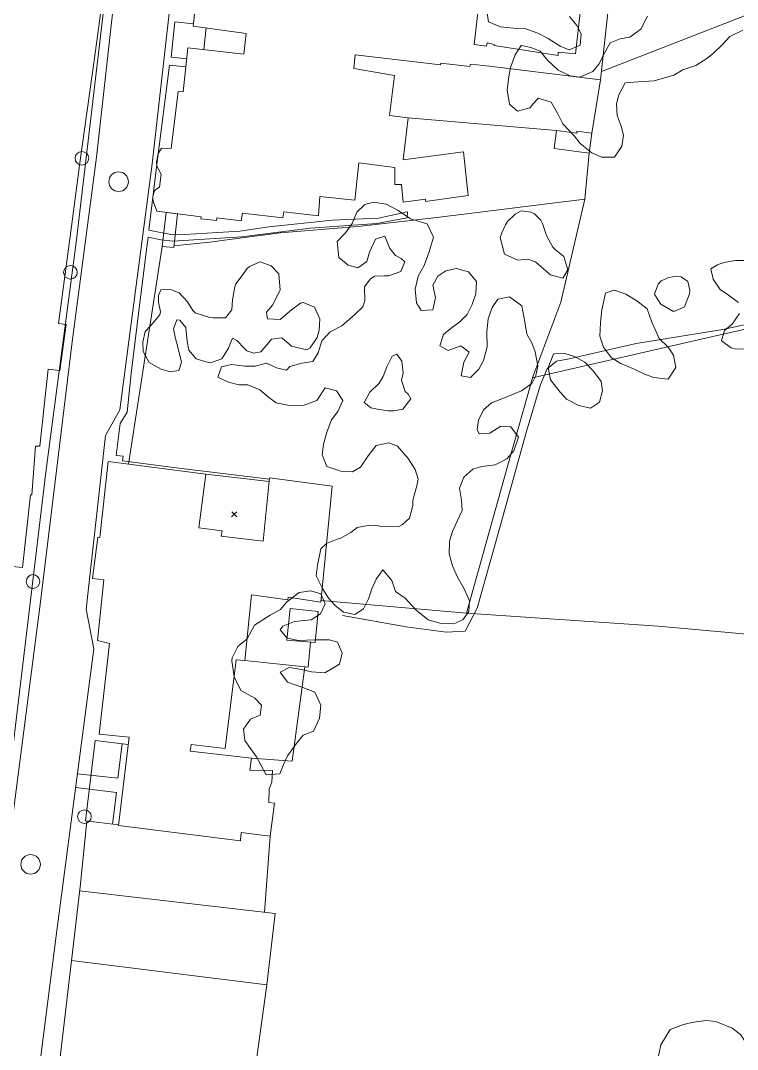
# Model space of a CAD drawing. Header units: metres. Extents: x 4652992 to 4879070, y 2074171 to 2309877.
# Drawn here: x 4654246.5 to 4654327.2, y 2309447.3 to 2309563.1 of the extents above; entities that cross this region are included whole.
import ezdxf

# ---------------------------------------------------------------- set-up
doc = ezdxf.new("R2010")
doc.units = ezdxf.units.M
doc.header["$MEASUREMENT"] = 0
doc.linetypes.add('DGN Style 2', pattern=[66.27138, 39.762828, -26.508552])
doc.linetypes.add('DGN Style 3', pattern=[92.779933, 66.271381, -26.508552])
for name, color, linetype, lineweight in [('Level 18', 5, 'Continuous', 0), ('Level 20', 30, 'DGN Style 3', 0), ('Level 30', 5, 'Continuous', 0), ('Level 31', 38, 'Continuous', 0), ('Level 35', 4, 'Continuous', 0), ('Level 36', 1, 'Continuous', 0), ('Level 37', 3, 'Continuous', 0), ('Level 40', 1, 'Continuous', 0), ('Level 45', 9, 'Continuous', 0), ('Level 54', 30, 'DGN Style 2', 0), ('Level 61', 4, 'Continuous', 0), ('Level 63', 3, 'Continuous', 0)]:
    doc.layers.add(name, color=color, linetype=linetype, lineweight=lineweight)

# ---------------------------------------------------------------- blocks, each defined once
blk = doc.blocks.new('AL_1')
at = {"layer": 'Level 45'}
blk.add_circle((2.1e-05, 1.3e-05, 3e-05), 1.100002, dxfattribs=at)
blk = doc.blocks.new('POSTE_1')
at = {"layer": 'Level 61'}
blk.add_circle((-4.7e-05, -1.9e-05, -2.4e-05), 0.770001, dxfattribs=at)
blk = doc.blocks.new('COTA_16')
at = {"layer": 'Level 63', "ltscale": 0.2}
for p, q in [((7e-05, 0.00015, 0.000205), (-1.419452, -1.408307, 0.000205)), ((-1.408387, 1.419672, 0.000205), (7e-05, 0.00015, 0.000205)), ((1.419592, 1.408607, 0.000205), (7e-05, 0.00015, 0.000205)), ((7e-05, 0.00015, 0.000205), (1.408527, -1.419372, 0.000205))]:
    blk.add_line(p, q, dxfattribs=at)

msp = doc.modelspace()

# ---------------------------------------------------------------- linework, layer by layer
at = {"layer": 'Level 18', "color": 30}
for points in [[(4654248.747179, 2309497.729801, 1298.58027), (4654252.312934, 2309526.993316, 1297.08027), (4654255.050921, 2309547.768896, 1295.94277), (4654257.359457, 2309568.335633, 1294.81777), (4654259.319268, 2309586.621324, 1293.89277), (4654261.781894, 2309606.542098, 1292.75527), (4654265.325626, 2309637.198273, 1291.60527), (4654267.609542, 2309660.285324, 1290.70527), (4654270.089372, 2309688.466353, 1289.43027), (4654272.70003, 2309709.765513, 1288.23027), (4654275.348258, 2309728.367687, 1287.29277), (4654277.679678, 2309747.772723, 1286.46777), (4654278.521674, 2309758.250958, 1286.03027), (4654278.554386, 2309770.668485, 1285.54277), (4654278.187018, 2309779.8066, 1285.19277), (4654276.687475, 2309797.35228, 1284.29277), (4654275.249677, 2309811.385713, 1283.71777), (4654273.154491, 2309831.596675, 1282.76777), (4654271.825015, 2309847.307548, 1282.13027), (4654270.002215, 2309862.103361, 1281.34277), (4654268.705356, 2309874.135443, 1280.724344)], [(4654253.873245, 2309496.913188, 1298.551457), (4654256.063503, 2309516.422888, 1297.572194), (4654257.668924, 2309519.313615, 1297.406283), (4654258.596485, 2309526.19646, 1297.070236), (4654261.338392, 2309547.001787, 1295.932736), (4654263.6555, 2309567.644887, 1294.807736), (4654265.611525, 2309585.895251, 1293.882736), (4654268.07092, 2309605.789889, 1292.745236), (4654271.623522, 2309636.5228, 1291.595236), (4654273.915954, 2309659.695935, 1290.695236), (4654276.389299, 2309687.80327, 1289.420236), (4654278.979289, 2309708.933804, 1288.220236), (4654281.628584, 2309727.543475, 1287.282736), (4654283.983136, 2309747.141043, 1286.457736), (4654284.854806, 2309757.988557, 1286.020236), (4654284.888522, 2309770.787409, 1285.532736), (4654284.509972, 2309780.20369, 1285.182736), (4654282.993728, 2309797.944774, 1284.282736), (4654281.550108, 2309812.035039, 1283.707736), (4654279.460695, 2309832.19031, 1282.757736), (4654278.126069, 2309847.962045, 1282.120236), (4654276.29438, 2309862.830002, 1281.332736), (4654275.088501, 2309874.017997, 1280.75613)], [(4654225.88782, 2309151.787722, 1312.29277), (4654226.087566, 2309172.471042, 1312.10527), (4654226.315649, 2309188.279726, 1311.80527), (4654226.792204, 2309202.922314, 1311.78027), (4654227.597313, 2309218.050853, 1311.08027), (4654228.237591, 2309231.907182, 1310.46777), (4654229.627714, 2309250.499094, 1309.14277), (4654230.926563, 2309270.724158, 1307.65527), (4654231.644156, 2309281.086366, 1306.85527), (4654232.558237, 2309294.02155, 1305.99277), (4654233.587971, 2309309.157561, 1305.01777), (4654234.448229, 2309321.074934, 1304.58027), (4654235.507208, 2309335.703907, 1303.81777), (4654236.438412, 2309351.027969, 1303.19277), (4654237.258054, 2309365.068398, 1302.64277), (4654237.738524, 2309378.958997, 1302.13027), (4654238.402076, 2309394.590837, 1301.39277), (4654239.122258, 2309408.430032, 1301.05527), (4654239.853989, 2309422.322391, 1300.60527), (4654240.234842, 2309430.36426, 1300.43027), (4654241.048929, 2309438.090663, 1300.05527), (4654242.299593, 2309447.69869, 1299.84277), (4654243.823108, 2309459.9746, 1299.53027), (4654248.747179, 2309497.729801, 1298.58027)], [(4654247.725994, 2309438.133364, 1300.027995), (4654248.882212, 2309447.467783, 1299.823898), (4654250.505746, 2309460.130511, 1299.506575), (4654254.771043, 2309492.44245, 1298.587181), (4654253.873245, 2309496.913188, 1298.587181)]]:
    msp.add_polyline3d(points, dxfattribs=at)
at = {"layer": 'Level 20', "linetype": 'Continuous'}
msp.add_polyline3d([(4654282.753327, 2309496.192403, 1297.552461), (4654289.916545, 2309494.924142, 1295.377461), (4654294.429234, 2309494.299857, 1293.477461), (4654296.578302, 2309494.420522, 1292.914961), (4654297.905813, 2309497.009379, 1292.314961), (4654300.281382, 2309505.415698, 1291.752461), (4654303.440384, 2309516.780766, 1292.952461), (4654305.045899, 2309522.167002, 1294.027461), (4654305.794068, 2309523.956557, 1293.902461), (4654306.85993, 2309524.821163, 1294.039961), (4654308.292866, 2309525.068507, 1294.252461), (4654315.816056, 2309526.796392, 1293.964961), (4654325.599193, 2309528.357754, 1293.152461), (4654334.527949, 2309530.339936, 1292.489961)], dxfattribs=at)
at = {"layer": 'Level 30', "color": 1}
for points in [[(4654256.021201, 2309567.822332, 1298.898332), (4654254.83082, 2309558.898341, 1298.804582), (4654253.168964, 2309547.14459, 1298.842082), (4654252.251439, 2309539.982029, 1298.954582), (4654250.756591, 2309529.057633, 1301.710832), (4654251.624274, 2309528.924314, 1301.629582), (4654250.939452, 2309523.765866, 1301.604582), (4654249.610402, 2309523.914719, 1300.423332), (4654248.684047, 2309515.228761, 1300.354582), (4654248.168043, 2309515.25818, 1300.354582), (4654247.762311, 2309509.76727, 1300.648332), (4654247.605124, 2309509.778155, 1300.648332), (4654246.727616, 2309501.580677, 1300.757707)], [(4654296.903771, 2309543.444814, 1298.660173), (4654292.111428, 2309542.767008, 1298.653923), (4654292.095636, 2309543.046075, 1298.653923), (4654289.573889, 2309542.702442, 1298.628923), (4654289.41238, 2309544.68334, 1298.741423), (4654288.632517, 2309544.693307, 1298.741423), (4654288.630833, 2309546.619118, 1298.785173), (4654284.583629, 2309547.111875, 1298.422673), (4654284.142831, 2309542.938821, 1298.428923), (4654280.214372, 2309543.329023, 1304.610173), (4654280.054951, 2309541.169095, 1304.728923), (4654276.153964, 2309541.610222, 1304.728923), (4654276.038562, 2309540.930194, 1304.728923), (4654271.477226, 2309541.452257, 1304.666423), (4654271.350914, 2309540.615759, 1304.666423), (4654268.6108, 2309540.950105, 1305.453923), (4654268.548157, 2309540.647539, 1305.453923), (4654266.806018, 2309540.829633, 1305.385173), (4654266.85087, 2309541.062314, 1304.607048), (4654261.849249, 2309541.686818, 1304.013298), (4654261.4764, 2309542.708278, 1302.891423), (4654261.401514, 2309543.03668, 1302.813298), (4654261.405971, 2309543.30895, 1302.772673), (4654261.478414, 2309543.650285, 1302.722673), (4654261.610133, 2309543.998144, 1302.700798), (4654261.734183, 2309544.117718, 1302.688298), (4654262.165267, 2309544.396714, 1302.675798), (4654262.350596, 2309545.861488, 1302.669548), (4654262.069612, 2309546.343264, 1302.669548), (4654261.931702, 2309546.594296, 1302.669548), (4654261.816613, 2309547.048322, 1302.669548), (4654261.825784, 2309547.225986, 1302.669548), (4654261.905841, 2309547.767224, 1302.669548), (4654261.962735, 2309548.019159, 1302.669548), (4654262.082383, 2309548.291147, 1302.669548), (4654262.360459, 2309548.789273, 1302.669548), (4654263.473242, 2309548.744139, 1301.219548), (4654264.243982, 2309555.172696, 1301.169548), (4654264.819707, 2309555.112814, 1301.169548), (4654265.350945, 2309560.090136, 1300.869548), (4654271.653175, 2309559.36725, 1301.419548), (4654271.916505, 2309561.705283, 1303.500798), (4654265.926341, 2309562.521687, 1303.107048), (4654266.428231, 2309566.930431, 1303.063298)], [(4654312.733683, 2309565.061412, 1297.522673), (4654311.820119, 2309556.475827, 1297.397673), (4654299.317633, 2309557.999673, 1297.647673), (4654297.158766, 2309558.243722, 1298.272673), (4654297.092702, 2309557.984827, 1298.272673), (4654293.81858, 2309558.352751, 1302.922673), (4654293.773378, 2309558.175612, 1302.922673), (4654284.196683, 2309559.274977, 1300.522673), (4654284.025655, 2309557.751383, 1298.822673), (4654288.601315, 2309556.965565, 1297.410173), (4654288.030497, 2309552.452987, 1299.416423), (4654290.131354, 2309552.209173, 1299.416423), (4654289.586701, 2309547.457786, 1298.735173), (4654296.381642, 2309548.371398, 1298.616423), (4654296.903771, 2309543.444814, 1298.660173)], [(4654298.01532, 2309564.367727, 1297.966423), (4654297.595464, 2309560.461092, 1297.872673), (4654298.96189, 2309560.273279, 1297.669548), (4654299.029981, 2309560.625725, 1297.669548), (4654299.845887, 2309560.44009, 1297.669548), (4654299.831739, 2309560.327686, 1297.660173), (4654307.035511, 2309559.214544, 1297.441423), (4654307.044052, 2309559.589479, 1297.435173), (4654308.980635, 2309559.387322, 1298.085173), (4654309.652865, 2309565.380595, 1297.872673)], [(4654271.274341, 2309470.825386, 1301.602926), (4654257.51385, 2309472.532428, 1301.165426), (4654258.720897, 2309482.47601, 1304.459176), (4654255.365286, 2309482.838136, 1304.027926), (4654256.508968, 2309493.04253, 1304.065426), (4654255.164075, 2309493.369441, 1300.465426), (4654255.880293, 2309500.1985, 1302.702926), (4654254.605892, 2309500.349166, 1302.702926), (4654255.211455, 2309504.989333, 1302.602926), (4654255.43828, 2309504.97489, 1301.496676), (4654256.38322, 2309513.506366, 1301.877926), (4654267.355349, 2309512.0736, 1300.884176), (4654266.56109, 2309506.064429, 1300.896676), (4654269.208894, 2309505.694648, 1300.896676), (4654269.101348, 2309505.102313, 1300.896676), (4654273.807436, 2309504.541278, 1300.790426), (4654274.545227, 2309511.688799, 1300.596676), (4654281.603895, 2309510.732082, 1300.021676), (4654280.331351, 2309497.687632, 1300.052926), (4654276.640934, 2309498.235062, 1301.134176), (4654276.609108, 2309497.940124, 1301.134176), (4654272.500859, 2309498.492639, 1300.646676), (4654271.759506, 2309491.105405, 1300.646676), (4654270.784891, 2309491.194144, 1303.846676), (4654269.543372, 2309481.221165, 1304.040426), (4654265.696242, 2309481.664092, 1302.240426), (4654265.601253, 2309480.89459, 1302.246676), (4654272.514635, 2309480.120431, 1301.296676), (4654272.315272, 2309478.771392, 1301.084176), (4654274.88347, 2309478.754203, 1300.790426), (4654274.792945, 2309477.435248, 1300.627926), (4654274.507674, 2309476.656342, 1300.702926), (4654274.453682, 2309475.140527, 1300.827926), (4654275.081791, 2309475.053193, 1300.827926), (4654274.610791, 2309471.334545, 1300.734176), (4654271.361411, 2309471.741134, 1301.609176), (4654271.274341, 2309470.825386, 1301.602926)], [(4654246.727616, 2309501.580677, 1300.757707), (4654229.745295, 2309503.296854, 1300.732707)]]:
    msp.add_polyline3d(points, dxfattribs=at)
at = {"layer": 'Level 31'}
msp.add_polyline3d([(4654310.535584, 2309548.212626, 1298.775798), (4654306.579123, 2309548.744614, 1298.725798), (4654306.849866, 2309550.75816, 1298.650798), (4654309.129049, 2309550.4517, 1298.650798), (4654309.160456, 2309550.685279, 1298.650798), (4654310.837734, 2309550.459751, 1298.650798), (4654310.535584, 2309548.212626, 1298.775798)], dxfattribs=at)
for points in [[(4654264.168176, 2309541.397276, 1298.773162), (4654263.751224, 2309537.595058, 1298.760662), (4654262.443786, 2309537.695627, 1298.760662), (4654262.907944, 2309541.554629, 1298.760662)], [(4654279.666838, 2309493.156757, 1299.877926), (4654280.007855, 2309496.648966, 1299.877926), (4654276.879891, 2309496.966904, 1299.827926), (4654276.504567, 2309493.396823, 1299.809176)]]:
    msp.add_3dface(points, dxfattribs=at)
at = {"layer": 'Level 35'}
for p, q in [((4654267.141017, 2309559.884809, 1297.773162), (4654267.399395, 2309562.320923, 1297.773162)), ((4654311.820119, 2309556.475827, 1297.398162), (4654310.837734, 2309550.459751, 1297.398162)), ((4654310.028701, 2309543.059231, 1297.904412), (4654310.535584, 2309548.212626, 1297.904412)), ((4654267.355349, 2309512.0736, 1300.852926), (4654274.503287, 2309511.282499, 1300.815426))]:
    msp.add_line(p, q, dxfattribs=at)
at = {"layer": 'Level 35', "extrusion": (0.005511033449399, 0.0521615824127501, 0.9986234514723342), "elevation": 147414.785351, "flags": 128}
msp.add_lwpolyline([(-4385863.178638, -2781824.593508), (-4385863.215876, -2781821.733746), (-4385856.038454, -2781821.733746)], dxfattribs=at)
at = {"layer": 'Level 35', "elevation": 1300.016912, "flags": 128}
msp.add_lwpolyline([(4654278.51792, 2309490.391358), (4654277.082263, 2309479.797579), (4654272.514635, 2309480.120431)], dxfattribs=at)
at = {"layer": 'Level 35'}
msp.add_polyline3d([(4654257.522526, 2309472.603901, 1301.052926), (4654253.801965, 2309473.072727, 1301.046676), (4654254.909272, 2309482.126459, 1301.040426), (4654258.623178, 2309481.671002, 1301.040426)], dxfattribs=at)
at = {"layer": 'Level 36'}
msp.add_line((4654262.443786, 2309537.695627, 1299.066912), (4654258.655646, 2309513.209627, 1299.966912), dxfattribs=at)
msp.add_polyline3d([(4654280.350242, 2309497.881283, 1299.491912), (4654296.723979, 2309496.437544, 1294.991912), (4654301.4458, 2309513.367916, 1294.829412), (4654304.206198, 2309523.05961, 1296.066912), (4654307.327999, 2309531.447075, 1297.216912), (4654310.028701, 2309543.059231, 1297.904412), (4654293.38824, 2309540.962161, 1298.479412), (4654284.514253, 2309539.953188, 1298.391912), (4654275.743469, 2309539.235562, 1298.766912), (4654267.759741, 2309538.202627, 1299.029412), (4654263.772673, 2309537.790654, 1298.941912)], dxfattribs=at)
at = {"layer": 'Level 37'}
for p, q in [((4654290.131355, 2309552.209174, 1298.629411), (4654306.849865, 2309550.758161, 1298.254411)), ((4654274.61079, 2309471.334545, 1300.139543), (4654273.960195, 2309462.794063, 1299.787429))]:
    msp.add_line(p, q, dxfattribs=at)
at = {"layer": 'Level 37', "extrusion": (0.1036050496690018, -0.0462820301081666, 0.9935411251539367), "elevation": 376608.057316, "flags": 128}
msp.add_lwpolyline([(4007071.189313, -3286065.044724), (4007095.151796, -3286088.839013), (4007061.720461, -3286105.814011)], dxfattribs=at)
at = {"layer": 'Level 37', "extrusion": (0.0915951732425176, 0.0311351152034535, 0.9953094638553082), "elevation": 499508.110583, "flags": 128}
msp.add_lwpolyline([(688670.173985, -5125629.32714), (688677.481245, -5125632.81579), (688686.979498, -5125612.695632)], dxfattribs=at)
at = {"layer": 'Level 37', "extrusion": (0.0723861801502332, 0.0171564894964566, 0.9972291089771779), "elevation": 377823.682868, "flags": 128}
msp.add_lwpolyline([(1173818.179444, -5047282.329172), (1173810.456115, -5047303.164869), (1173795.362625, -5047297.283825)], dxfattribs=at)
at = {"layer": 'Level 37'}
for points in [[(4654304.166982, 2309522.921923, 1296.049331), (4654324.460076, 2309527.597788, 1294.424331), (4654343.382402, 2309531.871749, 1292.986831), (4654358.862565, 2309535.44777, 1289.361831), (4654358.094799, 2309524.233659, 1288.211831), (4654359.1431, 2309511.917825, 1283.911831)], [(4654296.723979, 2309496.437544, 1294.991912), (4654318.284033, 2309494.991653, 1286.966912), (4654330.80096, 2309493.856849, 1283.891912), (4654343.773393, 2309493.131884, 1282.966912), (4654361.523645, 2309491.193683, 1282.016912)], [(4654250.895712, 2309439.624622, 1302.143073), (4654250.180535, 2309439.750838, 1302.130573), (4654253.204622, 2309465.65549, 1301.618073), (4654253.965043, 2309473.052178, 1301.04695)]]:
    msp.add_polyline3d(points, dxfattribs=at)
at = {"layer": 'Level 40', "color": 3}
for points in [[(4654298.994336, 2309564.245568, 1298.407011), (4654299.199386, 2309563.008377, 1298.332011), (4654300.529175, 2309562.439149, 1298.394511), (4654301.99689, 2309562.297333, 1298.569511), (4654303.417208, 2309562.196469, 1298.782011), (4654304.740606, 2309561.715579, 1299.019511), (4654305.920749, 2309561.126579, 1299.344511), (4654307.262792, 2309560.265195, 1299.719511), (4654308.280504, 2309559.833097, 1299.932011), (4654309.513355, 2309560.357966, 1300.069511), (4654309.614521, 2309561.661847, 1299.932011), (4654309.156514, 2309562.587578, 1299.794511), (4654308.318263, 2309563.609955, 1299.557011)], [(4654317.087795, 2309563.63553, 1299.432011), (4654316.340112, 2309562.178027, 1299.182011), (4654315.125906, 2309561.272664, 1299.119511), (4654314.037373, 2309561.086869, 1299.032011), (4654312.906772, 2309560.622725, 1298.944511), (4654312.13246, 2309559.287607, 1298.857011), (4654311.672349, 2309558.277288, 1298.982011), (4654310.961404, 2309557.417436, 1299.169511), (4654309.462812, 2309556.757782, 1299.282011), (4654308.409954, 2309556.938674, 1299.282011), (4654307.039689, 2309557.575998, 1299.244511), (4654305.848355, 2309558.688118, 1299.207011), (4654305.010105, 2309559.710496, 1299.294511), (4654303.958309, 2309560.122352, 1299.419511), (4654302.939534, 2309560.323486, 1299.582011), (4654302.885214, 2309560.337293, 1299.519511), (4654302.18013, 2309559.273622, 1299.582011)], [(4654302.18013, 2309559.273622, 1299.582011), (4654301.670498, 2309557.842327, 1299.594511), (4654301.468674, 2309556.824167, 1299.657011), (4654301.291888, 2309555.337176, 1299.707011), (4654301.549665, 2309553.739732, 1299.757011), (4654302.477381, 2309552.954753, 1299.794511), (4654303.845502, 2309553.329623, 1299.719511), (4654304.781713, 2309554.392357, 1299.607011), (4654306.261681, 2309553.958384, 1299.707011), (4654306.996621, 2309552.644319, 1299.732011), (4654307.576053, 2309551.5143, 1299.657011), (4654308.874966, 2309550.143602, 1299.232011), (4654309.503388, 2309549.319078, 1299.132011), (4654310.824132, 2309548.260778, 1298.944511), (4654311.916402, 2309547.780825, 1298.794511), (4654313.384648, 2309547.754491, 1298.569511), (4654314.226595, 2309549.014609, 1298.232011), (4654314.395397, 2309550.243491, 1298.082011), (4654314.134965, 2309551.263526, 1298.007011), (4654313.684943, 2309552.447365, 1297.969511), (4654313.616225, 2309553.765522, 1298.082011), (4654313.872369, 2309554.769875, 1298.307011), (4654314.59236, 2309556.118799, 1298.882011), (4654316.06806, 2309556.235092, 1299.544511), (4654317.863291, 2309556.356882, 1300.069511), (4654320.055265, 2309557.013725, 1300.319511), (4654321.097994, 2309557.586917, 1300.419511), (4654322.555049, 2309558.083704, 1300.582011), (4654323.768724, 2309558.873585, 1300.582011), (4654324.567011, 2309559.508907, 1300.494511), (4654325.522929, 2309560.422111, 1300.319511), (4654326.370206, 2309561.362928, 1300.094511), (4654327.8214, 2309562.063534, 1299.519511)], [(4654279.938793, 2309501.830385, 1301.275761), (4654279.784813, 2309500.660356, 1301.200761), (4654280.483798, 2309499.216202, 1301.075761), (4654281.191105, 2309498.144186, 1301.025761), (4654281.906256, 2309497.329276, 1300.975761), (4654282.858767, 2309496.540471, 1300.938261), (4654284.152473, 2309496.298393, 1300.875761), (4654285.117598, 2309496.917026, 1300.713261), (4654285.671452, 2309498.071901, 1300.450761), (4654286.069204, 2309499.180041, 1300.163261), (4654286.548215, 2309500.267551, 1299.675761), (4654287.277888, 2309501.320212, 1299.425761), (4654288.296444, 2309500.111599, 1299.038261), (4654288.731938, 2309498.878282, 1298.938261), (4654289.813464, 2309498.143089, 1298.875761), (4654291.05512, 2309496.79147, 1298.850761), (4654292.385878, 2309495.676328, 1298.913261), (4654293.875599, 2309495.29812, 1298.875761), (4654295.305688, 2309495.251726, 1298.738261), (4654296.310726, 2309495.687495, 1298.638261), (4654296.985751, 2309496.638875, 1298.488261), (4654297.058474, 2309497.829533, 1298.338261), (4654296.44716, 2309499.165064, 1298.163261), (4654295.693526, 2309500.507939, 1297.888261), (4654295.149688, 2309501.768762, 1297.663261), (4654294.748647, 2309503.137276, 1297.513261), (4654294.815433, 2309504.530961, 1297.275761), (4654295.152123, 2309505.625814, 1297.075761), (4654295.685782, 2309506.814605, 1296.888261), (4654296.219441, 2309508.003395, 1296.725761), (4654296.170039, 2309509.16748, 1296.688261), (4654295.938403, 2309510.521774, 1296.675761), (4654296.424781, 2309511.751356, 1296.663261), (4654297.431727, 2309512.647258, 1296.638261), (4654298.456483, 2309512.934078, 1296.538261), (4654299.955479, 2309513.158076, 1296.613261), (4654301.246111, 2309513.809224, 1296.838261), (4654302.049674, 2309514.699183, 1296.963261), (4654302.564569, 2309516.266989, 1297.000761), (4654301.728724, 2309517.400426, 1297.138261), (4654300.597055, 2309517.486212, 1297.263261), (4654299.333033, 2309516.713154, 1297.363261), (4654298.16002, 2309516.636705, 1297.513261), (4654297.93146, 2309517.097771, 1297.525761), (4654298.084963, 2309518.152767, 1297.525761), (4654298.618622, 2309519.341557, 1297.525761), (4654299.536942, 2309520.116016, 1297.575761), (4654301.200362, 2309520.758887, 1297.650761), (4654302.911539, 2309521.476, 1297.813261), (4654304.074109, 2309522.303603, 1297.888261), (4654304.53197, 2309523.194963, 1297.925761), (4654304.753426, 2309524.290283, 1297.938261), (4654304.461683, 2309525.861357, 1297.863261), (4654304.086297, 2309526.877894, 1297.863261), (4654303.527723, 2309527.854572, 1297.988261), (4654303.275893, 2309529.242781, 1298.175761), (4654302.951127, 2309531.023759, 1298.313261), (4654301.56572, 2309532.037621, 1298.388261), (4654300.263215, 2309531.792527, 1298.475761), (4654299.615276, 2309530.83427, 1298.563261), (4654299.176179, 2309529.563895, 1298.563261), (4654299.007463, 2309528.109722, 1298.500761), (4654299.041176, 2309526.431425, 1298.613261), (4654298.648406, 2309524.890192, 1298.688261), (4654298.108811, 2309523.904429, 1298.725761), (4654297.183123, 2309522.987897, 1298.788261), (4654296.106103, 2309523.174963, 1298.825761), (4654296.403834, 2309524.682748, 1298.800761), (4654297.01186, 2309525.82387, 1298.788261), (4654296.072654, 2309526.55172, 1298.763261), (4654294.640179, 2309526.022948, 1298.813261), (4654293.70002, 2309526.520731, 1298.838261), (4654294.139117, 2309527.791106, 1298.800761), (4654294.989484, 2309528.525239, 1298.788261), (4654295.982171, 2309529.252029, 1298.750761), (4654296.792148, 2309530.053994, 1298.738261), (4654297.366197, 2309531.174953, 1298.700761), (4654297.764427, 2309532.398126, 1298.625761), (4654297.831213, 2309533.791811, 1298.563261), (4654296.94761, 2309534.851008, 1298.438261), (4654295.600209, 2309535.221872, 1298.375761), (4654294.378961, 2309534.956149, 1298.363261), (4654293.48179, 2309534.377841, 1298.400761), (4654292.935303, 2309533.365039, 1298.538261), (4654293.21422, 2309531.969953, 1298.850761), (4654292.944051, 2309530.570325, 1299.038261), (4654291.601633, 2309530.508096, 1299.038261), (4654291.103645, 2309531.383027, 1299.038261), (4654290.920245, 2309532.926595, 1298.963261), (4654291.285452, 2309534.359672, 1298.950761), (4654291.941236, 2309535.575034, 1298.950761), (4654292.503411, 2309537.102048, 1298.950761), (4654292.984806, 2309538.764724, 1298.975761), (4654292.272517, 2309540.269834, 1299.225761), (4654290.424266, 2309540.82543, 1299.225761), (4654289.018187, 2309541.758175, 1299.625761), (4654287.672217, 2309542.474139, 1299.788261), (4654286.263276, 2309542.716684, 1299.925761), (4654285.265606, 2309542.422988, 1299.975761), (4654284.36059, 2309541.587574, 1300.000761), (4654283.860431, 2309540.303913, 1300.000761), (4654283.103672, 2309539.258129, 1299.650761), (4654282.164202, 2309538.287519, 1299.550761), (4654282.339758, 2309536.486846, 1299.675761), (4654283.38683, 2309535.616457, 1299.750761), (4654284.490459, 2309535.307481, 1299.763261), (4654285.483146, 2309536.034271, 1299.675761), (4654285.806055, 2309537.075046, 1299.575761), (4654286.469683, 2309538.547515, 1299.450761), (4654287.535306, 2309538.881536, 1299.350761), (4654288.098862, 2309537.471764, 1299.275761), (4654288.739647, 2309536.704522, 1299.225761), (4654289.375449, 2309536.370375, 1299.213261), (4654289.767001, 2309535.983082, 1299.213261), (4654289.342162, 2309534.881819, 1299.213261), (4654287.923469, 2309534.407125, 1299.213261), (4654287.435447, 2309534.415869, 1299.213261), (4654286.357474, 2309534.372869, 1299.200761), (4654285.868021, 2309534.036513, 1299.188261), (4654285.240754, 2309533.159374, 1299.188261), (4654285.274944, 2309531.59611, 1299.263261), (4654285.048504, 2309530.933883, 1299.350761), (4654284.095731, 2309530.024229, 1299.463261), (4654282.68748, 2309528.798381, 1299.500761), (4654281.355982, 2309528.10003, 1299.763261), (4654280.436707, 2309527.095505, 1300.000761), (4654280.004024, 2309525.737136, 1300.238261), (4654279.410257, 2309524.765126, 1300.263261), (4654278.182596, 2309524.587397, 1300.238261), (4654276.818551, 2309524.213983, 1300.100761), (4654276.450746, 2309523.789167, 1300.100761), (4654275.340227, 2309524.071103, 1300.088261), (4654274.203575, 2309524.589983, 1299.975761), (4654272.93457, 2309524.250018, 1299.900761), (4654271.748253, 2309524.234524, 1299.863261), (4654270.271359, 2309524.436744, 1299.675761), (4654269.111174, 2309524.184307, 1299.475761), (4654268.726726, 2309523.015212, 1299.438261), (4654269.910658, 2309522.45554, 1299.525761), (4654271.075349, 2309522.15985, 1299.588261), (4654272.08537, 2309522.162525, 1299.638261), (4654273.438708, 2309521.588634, 1299.638261), (4654274.411413, 2309520.765913, 1299.713261), (4654275.283143, 2309520.112771, 1299.838261), (4654276.983137, 2309519.767545, 1300.050761), (4654278.420594, 2309519.863224, 1300.150761), (4654279.880154, 2309520.385119, 1300.150761), (4654280.794446, 2309521.822738, 1299.975761), (4654282.06059, 2309521.472503, 1299.863261), (4654282.788091, 2309520.366572, 1299.588261), (4654282.247542, 2309519.150742, 1299.575761), (4654281.518345, 2309518.213114, 1299.675761), (4654280.990623, 2309516.821297, 1299.838261), (4654280.612112, 2309515.449175, 1299.950761), (4654280.458132, 2309514.279147, 1300.038261), (4654280.988188, 2309512.964245, 1300.113261), (4654282.551799, 2309512.423335, 1300.138261), (4654283.89374, 2309512.370531, 1300.100761), (4654284.797326, 2309512.860845, 1300.000761), (4654285.643187, 2309514.143106, 1299.725761), (4654286.549634, 2309515.323619, 1299.463261), (4654287.954068, 2309515.629201, 1299.313261), (4654288.948877, 2309515.232698, 1299.175761), (4654290.149665, 2309513.833878, 1299.038261), (4654290.937753, 2309512.626199, 1298.963261), (4654291.265381, 2309511.535421, 1298.750761), (4654291.126613, 2309510.764571, 1298.638261), (4654290.692976, 2309509.176136, 1298.638261), (4654290.656615, 2309508.580807, 1298.675761), (4654290.284517, 2309507.120691, 1298.888261), (4654289.502103, 2309506.426883, 1299.050761), (4654289.006236, 2309506.178521, 1299.113261), (4654287.108319, 2309506.199743, 1299.263261), (4654286.810375, 2309506.275385, 1299.363261), (4654285.821027, 2309506.353827, 1299.513261), (4654284.423483, 2309506.075285, 1299.513261), (4654283.709499, 2309505.536835, 1299.975761), (4654282.500125, 2309504.865057, 1300.263261), (4654282.255875, 2309504.811912, 1300.313261), (4654280.965721, 2309504.275797, 1300.550761), (4654280.326103, 2309503.689679, 1300.700761), (4654279.938793, 2309501.830385, 1301.275761)], [(4654300.98677, 2309536.849809, 1299.213261), (4654302.493109, 2309536.178084, 1299.213261), (4654303.622346, 2309536.295763, 1299.125761), (4654304.498028, 2309535.986572, 1299.025761), (4654305.418973, 2309535.174588, 1299.013261), (4654306.177461, 2309534.519479, 1299.013261), (4654307.562895, 2309534.16747, 1299.013261), (4654308.117948, 2309535.095727, 1299.025761), (4654307.689727, 2309536.591707, 1298.975761), (4654306.748007, 2309537.322271, 1298.950761), (4654306.423093, 2309537.636021, 1298.950761), (4654305.742389, 2309538.936057, 1299.025761), (4654305.279542, 2309540.296338, 1299.063261), (4654305.084066, 2309540.663899, 1299.075761), (4654304.373519, 2309541.393526, 1299.088261), (4654303.959648, 2309541.585381, 1299.088261), (4654302.892738, 2309541.711962, 1299.075761), (4654302.197611, 2309541.368387, 1299.050761), (4654301.34374, 2309540.516054, 1299.038261), (4654301.11096, 2309540.170604, 1299.025761), (4654300.67842, 2309539.269019, 1299.013261), (4654300.51275, 2309538.733121, 1299.013261), (4654300.98677, 2309536.849809, 1299.213261)], [(4654260.262967, 2309526.944182, 1299.850761), (4654260.313194, 2309525.891541, 1299.925761), (4654260.981282, 2309524.653067, 1299.988261), (4654262.351456, 2309523.900621, 1299.963261), (4654263.342704, 2309523.591056, 1300.000761), (4654264.308612, 2309523.750099, 1300.013261), (4654264.611514, 2309524.71304, 1299.913261), (4654264.196627, 2309526.378253, 1299.825761), (4654263.901926, 2309527.492995, 1299.788261), (4654263.735684, 2309528.430678, 1299.763261), (4654264.113628, 2309529.461214, 1299.763261), (4654264.453402, 2309529.432677, 1299.825761), (4654265.109503, 2309528.601647, 1299.838261), (4654265.252753, 2309527.005435, 1299.900761), (4654265.439254, 2309526.03372, 1299.963261), (4654266.264786, 2309525.072994, 1300.050761), (4654267.36469, 2309524.73583, 1300.050761), (4654267.887706, 2309524.631861, 1300.050761), (4654269.180945, 2309525.054384, 1300.038261), (4654269.919834, 2309526.253205, 1300.038261), (4654270.057475, 2309526.680412, 1300.025761), (4654270.379724, 2309527.378468, 1300.025761), (4654270.868216, 2309527.13884, 1300.050761), (4654271.734722, 2309526.225478, 1300.063261), (4654271.992094, 2309525.986788, 1300.125761), (4654272.786291, 2309525.698391, 1300.113261), (4654273.575407, 2309525.844571, 1300.050761), (4654274.449658, 2309526.893465, 1299.988261), (4654274.750282, 2309527.279272, 1299.975761), (4654275.920145, 2309527.444278, 1299.888261), (4654277.010866, 2309526.502847, 1299.925761), (4654278.695018, 2309526.075045, 1299.950761), (4654279.096936, 2309526.290694, 1299.950761), (4654279.890152, 2309527.475715, 1299.888261), (4654280.131366, 2309528.309897, 1299.863261), (4654280.217869, 2309529.558892, 1299.813261), (4654279.604564, 2309530.898993, 1299.750761), (4654278.342134, 2309531.392985, 1299.600761), (4654278.042877, 2309531.353459, 1299.588261), (4654277.006554, 2309530.576818, 1299.575761), (4654275.717486, 2309529.488866, 1299.575761), (4654274.317414, 2309529.555651, 1299.650761), (4654274.191234, 2309530.309844, 1299.650761), (4654274.860619, 2309531.121921, 1299.600761), (4654275.723795, 2309532.809113, 1299.588261), (4654275.581456, 2309534.636179, 1299.425761), (4654274.714951, 2309535.549541, 1299.413261), (4654273.499943, 2309536.002601, 1299.363261), (4654272.287739, 2309535.443951, 1299.213261), (4654272.035449, 2309535.248066, 1299.188261), (4654271.454461, 2309534.442421, 1299.063261), (4654270.750552, 2309533.494685, 1299.025761), (4654270.613367, 2309533.182904, 1299.025761), (4654270.383229, 2309531.710424, 1299.175761), (4654270.297181, 2309530.576856, 1299.350761), (4654269.579918, 2309529.690283, 1299.463261), (4654268.193201, 2309529.695905, 1299.463261), (4654267.826262, 2309529.731342, 1299.463261), (4654266.162825, 2309530.240539, 1299.438261), (4654265.885194, 2309530.513261, 1299.438261), (4654265.297686, 2309531.500181, 1299.463261), (4654264.370404, 2309532.515639, 1299.463261), (4654263.318378, 2309532.927299, 1299.463261), (4654262.284789, 2309532.843219, 1299.438261), (4654262.037582, 2309532.212759, 1299.438261), (4654262.021038, 2309531.465934, 1299.500761), (4654262.261411, 2309530.364992, 1299.575761), (4654262.178553, 2309530.039412, 1299.675761), (4654261.174476, 2309528.821296, 1299.875761), (4654260.539616, 2309528.144877, 1300.050761), (4654260.262967, 2309526.944182, 1299.850761)], [(4654328.508835, 2309536.125901, 1297.975761), (4654327.003217, 2309536.132004, 1298.150761), (4654325.700856, 2309535.912708, 1298.238261), (4654324.970631, 2309535.663871, 1298.238261), (4654324.239247, 2309535.183658, 1298.138261), (4654324.492304, 2309534.018922, 1298.025761)], [(4654318.585196, 2309531.233339, 1299.950761), (4654319.954434, 2309530.449978, 1299.938261), (4654320.186668, 2309530.449037, 1299.925761), (4654321.268163, 2309530.929078, 1299.775761), (4654321.841953, 2309532.380029, 1299.550761), (4654321.877846, 2309532.748319, 1299.525761), (4654321.643584, 2309533.76588, 1299.438261), (4654320.908414, 2309534.301046, 1299.388261), (4654320.341747, 2309534.357926, 1299.388261), (4654319.52142, 2309534.217971, 1299.388261), (4654318.645419, 2309533.859908, 1299.400761), (4654318.288464, 2309533.486096, 1299.400761), (4654317.887014, 2309532.368769, 1299.388261), (4654317.920715, 2309532.273112, 1299.388261), (4654318.585196, 2309531.233339, 1299.950761)], [(4654324.492304, 2309534.018922, 1298.025761), (4654325.297228, 2309532.858754, 1297.963261), (4654326.206968, 2309532.222171, 1297.850761), (4654327.333864, 2309531.414575, 1297.675761)], [(4654311.970195, 2309530.591511, 1298.925761), (4654311.826624, 2309529.118348, 1298.438261), (4654311.730673, 2309527.604054, 1297.925761), (4654312.141494, 2309526.367445, 1297.538261), (4654313.030702, 2309525.18348, 1297.450761), (4654314.113675, 2309524.530915, 1297.450761), (4654315.531629, 2309523.938398, 1297.463261), (4654316.771928, 2309523.332956, 1297.475761), (4654317.808379, 2309522.953495, 1297.488261), (4654319.419551, 2309522.776392, 1297.500761), (4654320.279606, 2309524.096547, 1297.425761), (4654320.019699, 2309525.469002, 1297.363261), (4654319.443497, 2309526.399251, 1297.363261), (4654318.409787, 2309527.358646, 1297.425761), (4654317.571487, 2309529.197403, 1297.850761), (4654317.052604, 2309530.69372, 1298.113261), (4654315.916147, 2309531.592126, 1298.350761), (4654314.656066, 2309532.347752, 1298.475761), (4654313.510459, 2309532.754947, 1298.563261), (4654313.319433, 2309532.803481, 1298.488261), (4654312.388852, 2309532.459286, 1298.538261), (4654311.970195, 2309530.591511, 1298.925761)], [(4654327.477474, 2309530.161814, 1297.250761), (4654326.619848, 2309528.960748, 1296.675761), (4654325.771489, 2309528.249628, 1296.500761), (4654325.445462, 2309527.08724, 1296.425761), (4654326.517924, 2309526.293475, 1296.525761), (4654327.08948, 2309526.148246, 1296.538261), (4654328.40458, 2309526.190552, 1296.613261)], [(4654285.828014, 2309521.309925, 1299.888261), (4654286.898524, 2309522.33635, 1299.850761), (4654287.349949, 2309523.087248, 1299.788261), (4654287.741724, 2309524.170675, 1299.738261), (4654288.364856, 2309525.368446, 1299.675761), (4654288.854698, 2309525.590245, 1299.650761), (4654289.435194, 2309524.808038, 1299.600761), (4654289.585497, 2309523.471505, 1299.538261), (4654289.385143, 2309522.685682, 1299.513261), (4654289.807244, 2309521.395517, 1299.500761), (4654290.131782, 2309521.08226, 1299.525761), (4654290.435089, 2309520.57243, 1299.450761), (4654289.533757, 2309519.416474, 1299.388261), (4654288.527954, 2309519.21033, 1299.388261), (4654287.889659, 2309519.199354, 1299.425761), (4654286.865153, 2309519.37304, 1299.513261), (4654285.928944, 2309519.553149, 1299.563261), (4654285.19157, 2309520.17324, 1299.613261), (4654285.828014, 2309521.309925, 1299.888261)], [(4654305.932846, 2309524.10499, 1298.950761), (4654306.184924, 2309522.710806, 1298.888261), (4654307.273879, 2309521.306434, 1298.813261), (4654307.978001, 2309520.549234, 1298.800761), (4654309.383075, 2309519.816376, 1298.763261), (4654310.694883, 2309519.512039, 1298.713261), (4654311.677839, 2309520.187646, 1298.613261), (4654312.037691, 2309521.484207, 1298.525761), (4654311.899671, 2309522.531337, 1298.525761), (4654311.006866, 2309523.683465, 1298.563261), (4654310.052224, 2309524.706722, 1298.625761), (4654308.877953, 2309525.323113, 1298.650761), (4654307.777231, 2309525.660575, 1298.700761), (4654306.640783, 2309525.631202, 1298.738261), (4654306.518182, 2309525.604515, 1298.913261), (4654305.932846, 2309524.10499, 1298.950761)], [(4654272.03456, 2309493.559574, 1301.600761), (4654272.827204, 2309495.085654, 1301.450761), (4654274.614656, 2309496.21523, 1301.263261), (4654275.783163, 2309496.839807, 1301.413261), (4654276.498578, 2309497.723356, 1301.425761), (4654277.885679, 2309498.753053, 1301.375761), (4654279.174403, 2309498.944069, 1301.300761), (4654280.305117, 2309498.628216, 1301.200761), (4654280.79526, 2309497.496179, 1301.000761), (4654280.275383, 2309496.361467, 1300.725761), (4654279.242305, 2309495.702508, 1300.525761), (4654277.343435, 2309495.493664, 1300.588261), (4654276.026194, 2309494.964425, 1300.638261), (4654275.753428, 2309494.573057, 1300.650761), (4654276.522274, 2309493.629361, 1300.700761), (4654277.80909, 2309493.360244, 1300.700761), (4654279.619335, 2309493.447645, 1300.625761), (4654281.286784, 2309493.427356, 1300.338261), (4654282.207702, 2309493.193555, 1300.238261), (4654282.724454, 2309491.939608, 1300.238261), (4654282.414373, 2309490.722845, 1300.288261), (4654280.776608, 2309489.727997, 1300.413261), (4654279.251957, 2309489.855976, 1300.675761), (4654278.134547, 2309490.110873, 1300.788261), (4654276.752692, 2309490.346542, 1300.888261), (4654275.720092, 2309489.802616, 1300.975761), (4654276.555937, 2309488.669179, 1301.175761), (4654278.282063, 2309488.08701, 1301.250761), (4654279.649182, 2309487.567197, 1301.275761), (4654280.314191, 2309486.102879, 1301.275761), (4654280.165671, 2309484.61479, 1301.225761), (4654279.474956, 2309483.149198, 1301.113261), (4654278.327599, 2309482.720773, 1301.038261), (4654277.530449, 2309481.74282, 1301.163261), (4654276.548682, 2309480.379909, 1301.350761), (4654276.12432, 2309479.393679, 1301.525761), (4654275.686177, 2309478.35337, 1301.625761), (4654274.160572, 2309478.251283, 1301.563261), (4654273.588694, 2309479.288916, 1301.388261), (4654273.064097, 2309480.285757, 1301.300761), (4654272.376509, 2309481.208824, 1301.213261), (4654271.743092, 2309482.118138, 1301.088261), (4654271.606018, 2309483.390847, 1300.988261), (4654272.38345, 2309484.517749, 1301.025761), (4654273.476636, 2309484.959927, 1301.275761), (4654273.650811, 2309486.09604, 1301.625761), (4654272.867707, 2309486.870625, 1301.813261), (4654271.298636, 2309487.729595, 1301.850761), (4654270.573042, 2309489.29566, 1302.000761), (4654270.302447, 2309491.062884, 1301.988261), (4654270.337854, 2309491.428146, 1301.975761), (4654270.980334, 2309492.704464, 1301.800761), (4654271.238841, 2309492.92672, 1301.800761), (4654272.03456, 2309493.559574, 1301.600761)], [(4654328.471706, 2309446.946292, 1285.464543), (4654328.251376, 2309448.025284, 1285.489543), (4654327.561124, 2309449.034176, 1285.539543), (4654326.636709, 2309449.750027, 1285.614543), (4654324.808106, 2309450.489835, 1285.839543), (4654323.698669, 2309450.615538, 1286.014543), (4654322.288901, 2309450.405239, 1286.239543), (4654321.15055, 2309450.136156, 1286.489543), (4654319.66947, 2309449.597545, 1286.889543), (4654318.613967, 2309447.878196, 1287.264543), (4654318.221749, 2309446.072482, 1287.564543)]]:
    msp.add_polyline3d(points, dxfattribs=at)
at = {"layer": 'Level 54', "extrusion": (0.0006340809957597, -0.0226654471434056, 0.999742904674537), "elevation": -48095.531709, "flags": 128}
msp.add_lwpolyline([(4717021.748336, 2177892.884555), (4717021.145882, 2177889.025563), (4717016.609651, 2177889.618528)], dxfattribs=at)
at = {"layer": 'Level 54', "extrusion": (-0.0082857512533311, -0.0007197228161838, 0.9999654135645071), "elevation": -38927.17724, "flags": 128}
msp.add_lwpolyline([(4654103.706432, 2309449.422266), (4654108.284283, 2309448.823481), (4654107.838559, 2309445.270823)], dxfattribs=at)
at = {"layer": 'Level 54', "linetype": 'Continuous'}
for points in [[(4654245.526448, 2309480.333628, 1299.293035), (4654249.363143, 2309512.304071, 1298.018035), (4654252.801752, 2309538.457103, 1296.405535), (4654255.879421, 2309564.55724, 1295.143035), (4654256.791231, 2309572.610866, 1294.696552)], [(4654265.957274, 2309562.793407, 1295.470869), (4654263.875555, 2309563.015386, 1295.158369), (4654263.4634, 2309559.032392, 1295.370869), (4654265.216437, 2309558.829891, 1295.589619)], [(4654265.119484, 2309557.921518, 1295.589619), (4654263.285597, 2309558.139046, 1295.458369), (4654261.895137, 2309547.254875, 1296.095869), (4654260.95622, 2309539.53429, 1296.542878)], [(4654260.860364, 2309538.746081, 1296.588514), (4654262.32602, 2309538.460712, 1296.607264), (4654263.665988, 2309538.30875, 1296.651014), (4654271.363314, 2309538.788687, 1296.932264), (4654279.165029, 2309539.792978, 1297.057264), (4654286.637333, 2309540.301088, 1296.976014), (4654290.04748, 2309540.927898, 1297.013514), (4654290.063835, 2309541.619583, 1296.944764), (4654286.793234, 2309540.913831, 1296.919764), (4654281.624482, 2309540.675808, 1296.963514), (4654274.451627, 2309539.932956, 1296.985089), (4654271.175005, 2309539.431687, 1296.928839), (4654265.013077, 2309539.054569, 1296.728839), (4654263.628072, 2309539.029516, 1296.703839), (4654260.95622, 2309539.53429, 1296.542878)], [(4654260.860364, 2309538.746081, 1296.588514), (4654260.726765, 2309537.647514, 1296.652119), (4654259.841487, 2309530.766623, 1296.945869), (4654258.971547, 2309523.427622, 1297.464619), (4654258.495938, 2309519.079826, 1297.658369), (4654257.733422, 2309517.808655, 1297.808369), (4654257.280423, 2309514.192259, 1298.095869), (4654258.054687, 2309514.127123, 1298.277119), (4654257.990515, 2309513.586681, 1298.345869), (4654264.314224, 2309512.768892, 1298.283369), (4654274.530105, 2309511.542306, 1298.064619)]]:
    msp.add_polyline3d(points, dxfattribs=at)

# ---------------------------------------------------------------- block references
at = {"layer": 'Level 45'}
for p in [(4654257.53835, 2309545.01005, 1296.13895), (4654247.63345, 2309468.17195, 1299.46145)]:
    msp.add_blockref('AL_1', p, dxfattribs=at)
at = {"layer": 'Level 61'}
for p in [(4654253.41395, 2309547.63775, 1296.06835), (4654252.11785, 2309534.80575, 1296.62405), (4654247.90115, 2309500.00815, 1298.55145), (4654253.69185, 2309473.54175, 1299.48805)]:
    msp.add_blockref('POSTE_1', p, dxfattribs=at)
at = {"layer": 'Level 63', "ltscale": 0.2, "xscale": 0.2, "yscale": 0.2, "zscale": 0.2}
msp.add_blockref('COTA_16', (4654270.55745, 2309507.5778, 1298.27165), dxfattribs=at)

doc.saveas('drawing.dxf')
